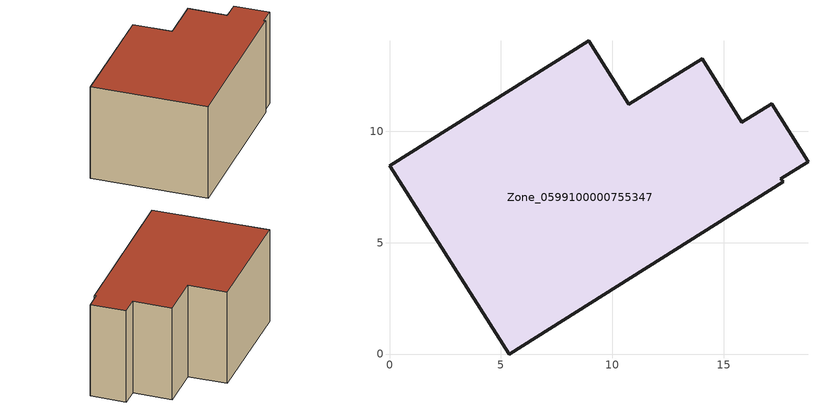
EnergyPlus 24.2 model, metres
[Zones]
Zone_0599100000755347
 floor ground (C_G): 17.66,7.73 5.38,0 0,8.45 8.93,14.05 10.73,11.21 14.02,13.25 15.79,10.39 17.14,11.24 18.77,8.64 17.54,7.86 z0
 wall outside (C_F): 8.93,14.05 0,8.45 5.38,0 17.66,7.73 17.54,7.86 18.77,8.64 17.14,11.24 15.79,10.39 14.02,13.25 10.73,11.21 8.93,14.05 z0:8.53
 roof outside (C_R): 5.38,0 17.66,7.73 17.54,7.86 18.77,8.64 17.14,11.24 15.79,10.39 14.02,13.25 10.73,11.21 8.93,14.05 0,8.45 z8.53
[BUILDING]
Pand.0599100000755347: North Axis=0; Terrain=City; Loads Convergence Tolerance Value=0.04; Temperature Convergence Tolerance Value=0.4; Solar Distribution=FullExterior; Maximum Number of Warmup Days=25; Minimum Number of Warmup Days=1
[Site:Location]
Rotterdam.The.Hague.AP_ZH_NLD Design_Conditions: Latitude=51.96; Longitude=4.45; Time Zone=1; Elevation=-4.5
[SITE:GROUNDTEMPERATURE:BUILDINGSURFACE]
18, 18, 18, 18, 18, 18, 18, 18, 18, 18, 18, 18
[MATERIAL] Thermal Absorptance=0.9; Solar Absorptance=0.7; Visible Absorptance=0.7
Name | Roughness | Thickness | Conductivity | Density | Specific Heat
G.D.2006-2014 | MediumSmooth | 0.15 | 0.06 | 540 | 1210
F.D.2006-2014 | Rough | 0.3 | 0.12 | 1920 | 840
R.D.2006-2014 | MediumRough | 0.2 | 0.08 | 1500 | 1000
[CONSTRUCTION]
C_G: G.D.2006-2014
C_F: F.D.2006-2014
C_R: R.D.2006-2014
[ZONE]
Zone_0599100000755347: Type=1; Multiplier=1; Ceiling Height=Autocalculate; Volume=Autocalculate; Floor Area=autocalculate; Part of Total Floor Area=Yes
[ZONEINFILTRATION:DESIGNFLOWRATE]
Infil_Zone_0599100000755347: Zone or ZoneList or Space or SpaceList=Zone_0599100000755347; Schedule=AlwaysOn; Design Flow Rate Calculation Method=Flow/Area; Flow Rate per Floor Area=0.0021; Constant Term Coefficient=1; Temperature Term Coefficient=0; Velocity Term Coefficient=0; Velocity Squared Term Coefficient=0
[HVACTEMPLATE:ZONE:IDEALLOADSAIRSYSTEM]
Zone_0599100000755347: Maximum Heating Supply Air Temperature=50; Minimum Cooling Supply Air Temperature=13; Maximum Heating Supply Air Humidity Ratio=0.0156; Minimum Cooling Supply Air Humidity Ratio=0.0077; Heating Limit=NoLimit; Cooling Limit=NoLimit; Dehumidification Control Type=ConstantSensibleHeatRatio; Cooling Sensible Heat Ratio=0.7; Dehumidification Setpoint=60; Humidification Control Type=None; Humidification Setpoint=30; Outdoor Air Method=None; Outdoor Air Flow Rate per Person=0.00944; Outdoor Air Flow Rate per Zone Floor Area=0; Outdoor Air Flow Rate per Zone=0; Demand Controlled Ventilation Type=None; Outdoor Air Economizer Type=NoEconomizer; Heat Recovery Type=None; Sensible Heat Recovery Effectiveness=0.7; Latent Heat Recovery Effectiveness=0.65
[ZONECONTROL:THERMOSTAT]
ThermostatControl_Zone_0599100000755347: Zone or ZoneList=Zone_0599100000755347; Control Type Schedule=DualSetpointControlType; Control 1=Thermostat_Zone_0599100000755347; Temperature Difference Between Cutout And Setpoint=0
[THERMOSTATSETPOINT:DUALSETPOINT]
Thermostat_Zone_0599100000755347: Heating Setpoint Temperature Schedule=HeatingSetpoint_Zone_0599100000755347; Cooling Setpoint Temperature Schedule=CoolingSetpoint_Zone_0599100000755347
[SCHEDULE:COMPACT]
HeatingSetpoint_Zone_0599100000755347: Through: 12/31, For: AllDays, Until: 24:00, 21
CoolingSetpoint_Zone_0599100000755347: Through: 12/31, For: AllDays, Until: 24:00, 24
DualSetpointControlType: Through: 12/31, For: AllDays, Until: 24:00, 4
AlwaysOn: Through: 12/31, For: AllDays, Until: 24:00, 1
